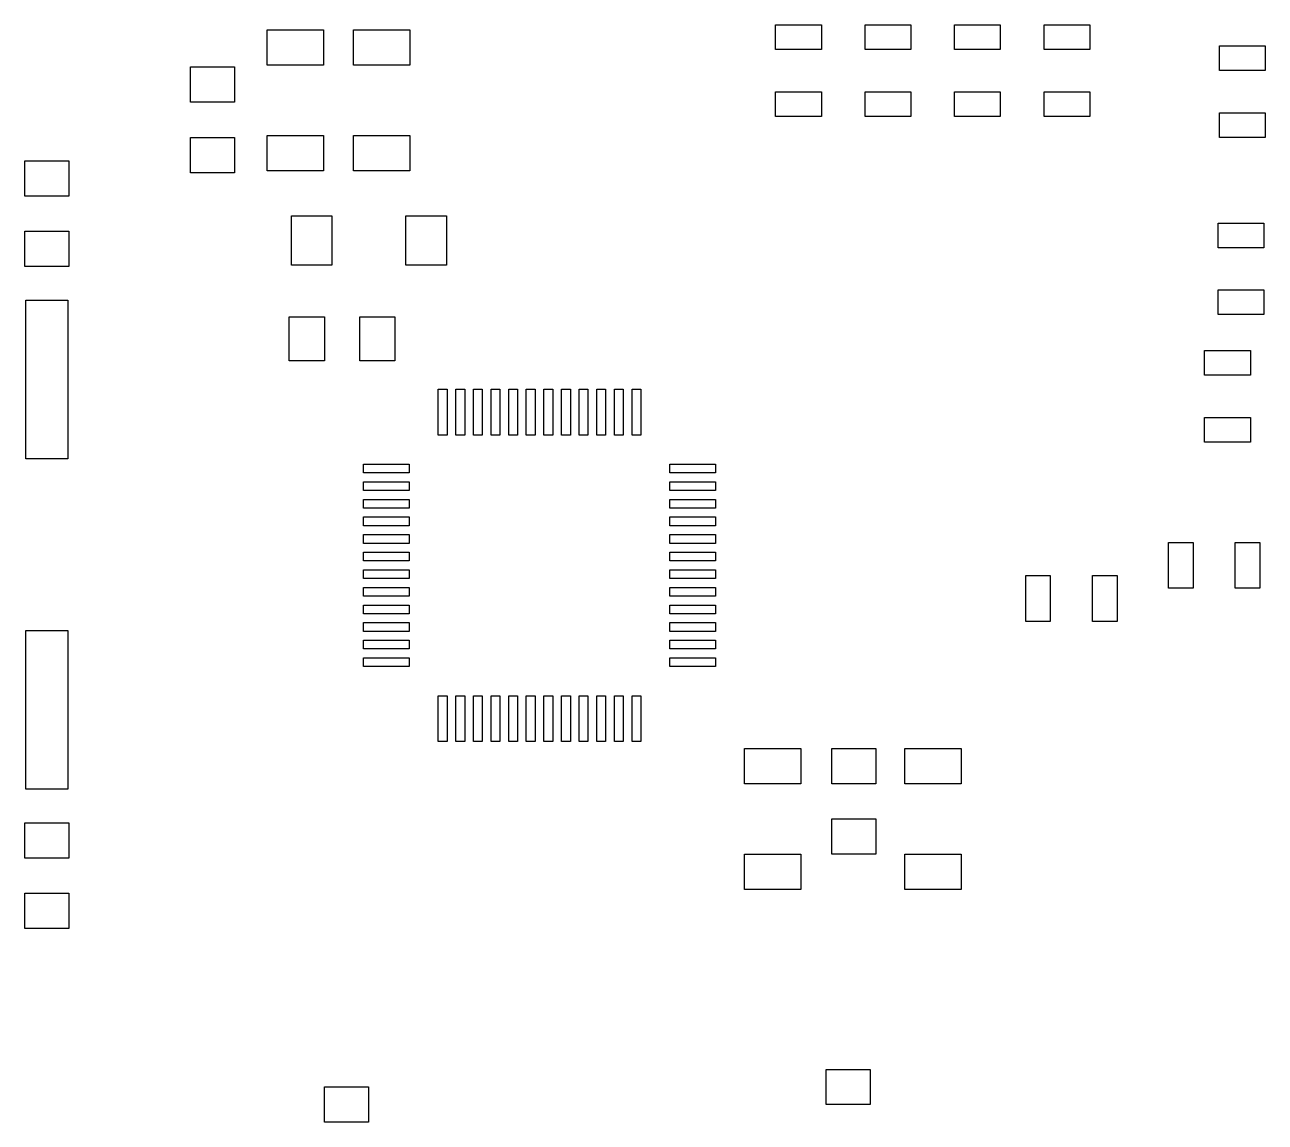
# Model space of a CAD drawing. Header units: millimetres. Extents: x -88.3 to -45.7, y 62 to 123.5.
# Drawn here: x -80.94 to -45.73, y 92.35 to 123.51 of the extents above; entities that cross this region are included whole.
import ezdxf

# ---------------------------------------------------------------- set-up
doc = ezdxf.new("R2010")
doc.units = ezdxf.units.MM
doc.header["$MEASUREMENT"] = 0
doc.layers.add('Layer 1', color=7, linetype='Continuous')

msp = doc.modelspace()

# ---------------------------------------------------------------- linework, layer by layer
at = {"layer": 'Layer 1'}
for points in [[(-74.0613, 122.3584), (-74.0613, 122.3584), (-72.4614, 122.3584), (-72.4614, 122.3584), (-72.4614, 122.3584), (-72.4614, 122.3584), (-72.4614, 123.3588), (-72.4614, 123.3588), (-72.4614, 123.3588), (-72.4614, 123.3588), (-74.0613, 123.3588), (-74.0613, 123.3588), (-74.0613, 123.3588), (-74.0613, 123.3588), (-74.0613, 122.3584), (-74.0613, 122.3584)], [(-71.6112, 122.3584), (-71.6112, 122.3584), (-70.0113, 122.3584), (-70.0113, 122.3584), (-70.0113, 122.3584), (-70.0113, 122.3584), (-70.0113, 123.3588), (-70.0113, 123.3588), (-70.0113, 123.3588), (-70.0113, 123.3588), (-71.6112, 123.3588), (-71.6112, 123.3588), (-71.6112, 123.3588), (-71.6112, 123.3588), (-71.6112, 122.3584), (-71.6112, 122.3584)], [(-59.6319, 122.8063), (-59.6319, 122.8063), (-58.3324, 122.8063), (-58.3324, 122.8063), (-58.3324, 122.8063), (-58.3324, 122.8063), (-58.3324, 123.5063), (-58.3324, 123.5063), (-58.3324, 123.5063), (-58.3324, 123.5063), (-59.6319, 123.5063), (-59.6319, 123.5063), (-59.6319, 123.5063), (-59.6319, 123.5063), (-59.6319, 122.8063), (-59.6319, 122.8063)], [(-57.0922, 122.8063), (-57.0922, 122.8063), (-55.7927, 122.8063), (-55.7927, 122.8063), (-55.7927, 122.8063), (-55.7927, 122.8063), (-55.7927, 123.5063), (-55.7927, 123.5063), (-55.7927, 123.5063), (-55.7927, 123.5063), (-57.0922, 123.5063), (-57.0922, 123.5063), (-57.0922, 123.5063), (-57.0922, 123.5063), (-57.0922, 122.8063), (-57.0922, 122.8063)], [(-54.5524, 122.8063), (-54.5524, 122.8063), (-53.253, 122.8063), (-53.253, 122.8063), (-53.253, 122.8063), (-53.253, 122.8063), (-53.253, 123.5063), (-53.253, 123.5063), (-53.253, 123.5063), (-53.253, 123.5063), (-54.5524, 123.5063), (-54.5524, 123.5063), (-54.5524, 123.5063), (-54.5524, 123.5063), (-54.5524, 122.8063), (-54.5524, 122.8063)], [(-52.0113, 122.8063), (-52.0113, 122.8063), (-50.7118, 122.8063), (-50.7118, 122.8063), (-50.7118, 122.8063), (-50.7118, 122.8063), (-50.7118, 123.5063), (-50.7118, 123.5063), (-50.7118, 123.5063), (-50.7118, 123.5063), (-52.0113, 123.5063), (-52.0113, 123.5063), (-52.0113, 123.5063), (-52.0113, 123.5063), (-52.0113, 122.8063), (-52.0113, 122.8063)], [(-47.0325, 122.2082), (-47.0325, 122.2082), (-45.733, 122.2082), (-45.733, 122.2082), (-45.733, 122.2082), (-45.733, 122.2082), (-45.733, 122.9082), (-45.733, 122.9082), (-45.733, 122.9082), (-45.733, 122.9082), (-47.0325, 122.9082), (-47.0325, 122.9082), (-47.0325, 122.9082), (-47.0325, 122.9082), (-47.0325, 122.2082), (-47.0325, 122.2082)], [(-76.2373, 121.3083), (-76.2373, 121.3083), (-74.9874, 121.3083), (-74.9874, 121.3083), (-74.9874, 121.3083), (-74.9874, 121.3083), (-74.9874, 122.3088), (-74.9874, 122.3088), (-74.9874, 122.3088), (-74.9874, 122.3088), (-76.2373, 122.3088), (-76.2373, 122.3088), (-76.2373, 122.3088), (-76.2373, 122.3088), (-76.2373, 121.3083), (-76.2373, 121.3083)], [(-59.6319, 120.9059), (-59.6319, 120.9059), (-58.3324, 120.9059), (-58.3324, 120.9059), (-58.3324, 120.9059), (-58.3324, 120.9059), (-58.3324, 121.606), (-58.3324, 121.606), (-58.3324, 121.606), (-58.3324, 121.606), (-59.6319, 121.606), (-59.6319, 121.606), (-59.6319, 121.606), (-59.6319, 121.606), (-59.6319, 120.9059), (-59.6319, 120.9059)], [(-57.0922, 120.9059), (-57.0922, 120.9059), (-55.7927, 120.9059), (-55.7927, 120.9059), (-55.7927, 120.9059), (-55.7927, 120.9059), (-55.7927, 121.606), (-55.7927, 121.606), (-55.7927, 121.606), (-55.7927, 121.606), (-57.0922, 121.606), (-57.0922, 121.606), (-57.0922, 121.606), (-57.0922, 121.606), (-57.0922, 120.9059), (-57.0922, 120.9059)], [(-54.5524, 120.9059), (-54.5524, 120.9059), (-53.253, 120.9059), (-53.253, 120.9059), (-53.253, 120.9059), (-53.253, 120.9059), (-53.253, 121.606), (-53.253, 121.606), (-53.253, 121.606), (-53.253, 121.606), (-54.5524, 121.606), (-54.5524, 121.606), (-54.5524, 121.606), (-54.5524, 121.606), (-54.5524, 120.9059), (-54.5524, 120.9059)], [(-52.0113, 120.9059), (-52.0113, 120.9059), (-50.7118, 120.9059), (-50.7118, 120.9059), (-50.7118, 120.9059), (-50.7118, 120.9059), (-50.7118, 121.606), (-50.7118, 121.606), (-50.7118, 121.606), (-50.7118, 121.606), (-52.0113, 121.606), (-52.0113, 121.606), (-52.0113, 121.606), (-52.0113, 121.606), (-52.0113, 120.9059), (-52.0113, 120.9059)], [(-47.0325, 120.3079), (-47.0325, 120.3079), (-45.733, 120.3079), (-45.733, 120.3079), (-45.733, 120.3079), (-45.733, 120.3079), (-45.733, 121.0079), (-45.733, 121.0079), (-45.733, 121.0079), (-45.733, 121.0079), (-47.0325, 121.0079), (-47.0325, 121.0079), (-47.0325, 121.0079), (-47.0325, 121.0079), (-47.0325, 120.3079), (-47.0325, 120.3079)], [(-76.2373, 119.3074), (-76.2373, 119.3074), (-74.9874, 119.3074), (-74.9874, 119.3074), (-74.9874, 119.3074), (-74.9874, 119.3074), (-74.9874, 120.3079), (-74.9874, 120.3079), (-74.9874, 120.3079), (-74.9874, 120.3079), (-76.2373, 120.3079), (-76.2373, 120.3079), (-76.2373, 120.3079), (-76.2373, 120.3079), (-76.2373, 119.3074), (-76.2373, 119.3074)], [(-74.0613, 119.3584), (-74.0613, 119.3584), (-72.4614, 119.3584), (-72.4614, 119.3584), (-72.4614, 119.3584), (-72.4614, 119.3584), (-72.4614, 120.3589), (-72.4614, 120.3589), (-72.4614, 120.3589), (-72.4614, 120.3589), (-74.0613, 120.3589), (-74.0613, 120.3589), (-74.0613, 120.3589), (-74.0613, 120.3589), (-74.0613, 119.3584), (-74.0613, 119.3584)], [(-71.6112, 119.3584), (-71.6112, 119.3584), (-70.0113, 119.3584), (-70.0113, 119.3584), (-70.0113, 119.3584), (-70.0113, 119.3584), (-70.0113, 120.3589), (-70.0113, 120.3589), (-70.0113, 120.3589), (-70.0113, 120.3589), (-71.6112, 120.3589), (-71.6112, 120.3589), (-71.6112, 120.3589), (-71.6112, 120.3589), (-71.6112, 119.3584), (-71.6112, 119.3584)], [(-80.9433, 118.6418), (-80.9433, 118.6418), (-79.6934, 118.6418), (-79.6934, 118.6418), (-79.6934, 118.6418), (-79.6934, 118.6418), (-79.6934, 119.6423), (-79.6934, 119.6423), (-79.6934, 119.6423), (-79.6934, 119.6423), (-80.9433, 119.6423), (-80.9433, 119.6423), (-80.9433, 119.6423), (-80.9433, 119.6423), (-80.9433, 118.6418), (-80.9433, 118.6418)], [(-73.3751, 116.6795), (-73.3751, 116.6795), (-72.2244, 116.6795), (-72.2244, 116.6795), (-72.2244, 116.6795), (-72.2244, 116.6795), (-72.2244, 118.0796), (-72.2244, 118.0796), (-72.2244, 118.0796), (-72.2244, 118.0796), (-73.3751, 118.0796), (-73.3751, 118.0796), (-73.3751, 118.0796), (-73.3751, 118.0796), (-73.3751, 116.6795), (-73.3751, 116.6795)], [(-70.1229, 116.6795), (-70.1229, 116.6795), (-68.9722, 116.6795), (-68.9722, 116.6795), (-68.9722, 116.6795), (-68.9722, 116.6795), (-68.9722, 118.0796), (-68.9722, 118.0796), (-68.9722, 118.0796), (-68.9722, 118.0796), (-70.1229, 118.0796), (-70.1229, 118.0796), (-70.1229, 118.0796), (-70.1229, 118.0796), (-70.1229, 116.6795), (-70.1229, 116.6795)], [(-80.9433, 116.6423), (-80.9433, 116.6423), (-79.6934, 116.6423), (-79.6934, 116.6423), (-79.6934, 116.6423), (-79.6934, 116.6423), (-79.6934, 117.6427), (-79.6934, 117.6427), (-79.6934, 117.6427), (-79.6934, 117.6427), (-80.9433, 117.6427), (-80.9433, 117.6427), (-80.9433, 117.6427), (-80.9433, 117.6427), (-80.9433, 116.6423), (-80.9433, 116.6423)], [(-47.0724, 117.1783), (-47.0724, 117.1783), (-45.773, 117.1783), (-45.773, 117.1783), (-45.773, 117.1783), (-45.773, 117.1783), (-45.773, 117.8784), (-45.773, 117.8784), (-45.773, 117.8784), (-45.773, 117.8784), (-47.0724, 117.8784), (-47.0724, 117.8784), (-47.0724, 117.8784), (-47.0724, 117.8784), (-47.0724, 117.1783), (-47.0724, 117.1783)], [(-47.0724, 115.278), (-47.0724, 115.278), (-45.773, 115.278), (-45.773, 115.278), (-45.773, 115.278), (-45.773, 115.278), (-45.773, 115.9781), (-45.773, 115.9781), (-45.773, 115.9781), (-45.773, 115.9781), (-47.0724, 115.9781), (-47.0724, 115.9781), (-47.0724, 115.9781), (-47.0724, 115.9781), (-47.0724, 115.278), (-47.0724, 115.278)], [(-80.9185, 111.1839), (-80.9185, 111.1839), (-79.7182, 111.1839), (-79.7182, 111.1839), (-79.7182, 111.1839), (-79.7182, 111.1839), (-79.7182, 115.6845), (-79.7182, 115.6845), (-79.7182, 115.6845), (-79.7182, 115.6845), (-80.9185, 115.6845), (-80.9185, 115.6845), (-80.9185, 115.6845), (-80.9185, 115.6845), (-80.9185, 111.1839), (-80.9185, 111.1839)], [(-73.4357, 113.9606), (-73.4357, 113.9606), (-72.4353, 113.9606), (-72.4353, 113.9606), (-72.4353, 113.9606), (-72.4353, 113.9606), (-72.4353, 115.2105), (-72.4353, 115.2105), (-72.4353, 115.2105), (-72.4353, 115.2105), (-73.4357, 115.2105), (-73.4357, 115.2105), (-73.4357, 115.2105), (-73.4357, 115.2105), (-73.4357, 113.9606), (-73.4357, 113.9606)], [(-71.4362, 113.9606), (-71.4362, 113.9606), (-70.4357, 113.9606), (-70.4357, 113.9606), (-70.4357, 113.9606), (-70.4357, 113.9606), (-70.4357, 115.2105), (-70.4357, 115.2105), (-70.4357, 115.2105), (-70.4357, 115.2105), (-71.4362, 115.2105), (-71.4362, 115.2105), (-71.4362, 115.2105), (-71.4362, 115.2105), (-71.4362, 113.9606), (-71.4362, 113.9606)], [(-47.4514, 113.5582), (-47.4514, 113.5582), (-46.1519, 113.5582), (-46.1519, 113.5582), (-46.1519, 113.5582), (-46.1519, 113.5582), (-46.1519, 114.2583), (-46.1519, 114.2583), (-46.1519, 114.2583), (-46.1519, 114.2583), (-47.4514, 114.2583), (-47.4514, 114.2583), (-47.4514, 114.2583), (-47.4514, 114.2583), (-47.4514, 113.5582), (-47.4514, 113.5582)], [(-69.2065, 111.8577), (-69.2065, 111.8577), (-68.9571, 111.8577), (-68.9571, 111.8577), (-68.9571, 111.8577), (-68.9571, 111.8577), (-68.9571, 113.1572), (-68.9571, 113.1572), (-68.9571, 113.1572), (-68.9571, 113.1572), (-69.2065, 113.1572), (-69.2065, 113.1572), (-69.2065, 113.1572), (-69.2065, 113.1572), (-69.2065, 111.8577), (-69.2065, 111.8577)], [(-68.7063, 111.8577), (-68.7063, 111.8577), (-68.4569, 111.8577), (-68.4569, 111.8577), (-68.4569, 111.8577), (-68.4569, 111.8577), (-68.4569, 113.1572), (-68.4569, 113.1572), (-68.4569, 113.1572), (-68.4569, 113.1572), (-68.7063, 113.1572), (-68.7063, 113.1572), (-68.7063, 113.1572), (-68.7063, 113.1572), (-68.7063, 111.8577), (-68.7063, 111.8577)], [(-68.2074, 111.8577), (-68.2074, 111.8577), (-67.958, 111.8577), (-67.958, 111.8577), (-67.958, 111.8577), (-67.958, 111.8577), (-67.958, 113.1572), (-67.958, 113.1572), (-67.958, 113.1572), (-67.958, 113.1572), (-68.2074, 113.1572), (-68.2074, 113.1572), (-68.2074, 113.1572), (-68.2074, 113.1572), (-68.2074, 111.8577), (-68.2074, 111.8577)], [(-67.7072, 111.8577), (-67.7072, 111.8577), (-67.4578, 111.8577), (-67.4578, 111.8577), (-67.4578, 111.8577), (-67.4578, 111.8577), (-67.4578, 113.1572), (-67.4578, 113.1572), (-67.4578, 113.1572), (-67.4578, 113.1572), (-67.7072, 113.1572), (-67.7072, 113.1572), (-67.7072, 113.1572), (-67.7072, 113.1572), (-67.7072, 111.8577), (-67.7072, 111.8577)], [(-67.207, 111.8577), (-67.207, 111.8577), (-66.9575, 111.8577), (-66.9575, 111.8577), (-66.9575, 111.8577), (-66.9575, 111.8577), (-66.9575, 113.1572), (-66.9575, 113.1572), (-66.9575, 113.1572), (-66.9575, 113.1572), (-67.207, 113.1572), (-67.207, 113.1572), (-67.207, 113.1572), (-67.207, 113.1572), (-67.207, 111.8577), (-67.207, 111.8577)], [(-66.7067, 111.8577), (-66.7067, 111.8577), (-66.4573, 111.8577), (-66.4573, 111.8577), (-66.4573, 111.8577), (-66.4573, 111.8577), (-66.4573, 113.1572), (-66.4573, 113.1572), (-66.4573, 113.1572), (-66.4573, 113.1572), (-66.7067, 113.1572), (-66.7067, 113.1572), (-66.7067, 113.1572), (-66.7067, 113.1572), (-66.7067, 111.8577), (-66.7067, 111.8577)], [(-66.2065, 111.8577), (-66.2065, 111.8577), (-65.9571, 111.8577), (-65.9571, 111.8577), (-65.9571, 111.8577), (-65.9571, 111.8577), (-65.9571, 113.1572), (-65.9571, 113.1572), (-65.9571, 113.1572), (-65.9571, 113.1572), (-66.2065, 113.1572), (-66.2065, 113.1572), (-66.2065, 113.1572), (-66.2065, 113.1572), (-66.2065, 111.8577), (-66.2065, 111.8577)], [(-65.7063, 111.8577), (-65.7063, 111.8577), (-65.4569, 111.8577), (-65.4569, 111.8577), (-65.4569, 111.8577), (-65.4569, 111.8577), (-65.4569, 113.1572), (-65.4569, 113.1572), (-65.4569, 113.1572), (-65.4569, 113.1572), (-65.7063, 113.1572), (-65.7063, 113.1572), (-65.7063, 113.1572), (-65.7063, 113.1572), (-65.7063, 111.8577), (-65.7063, 111.8577)], [(-65.2074, 111.8577), (-65.2074, 111.8577), (-64.958, 111.8577), (-64.958, 111.8577), (-64.958, 111.8577), (-64.958, 111.8577), (-64.958, 113.1572), (-64.958, 113.1572), (-64.958, 113.1572), (-64.958, 113.1572), (-65.2074, 113.1572), (-65.2074, 113.1572), (-65.2074, 113.1572), (-65.2074, 113.1572), (-65.2074, 111.8577), (-65.2074, 111.8577)], [(-64.7072, 111.8577), (-64.7072, 111.8577), (-64.4578, 111.8577), (-64.4578, 111.8577), (-64.4578, 111.8577), (-64.4578, 111.8577), (-64.4578, 113.1572), (-64.4578, 113.1572), (-64.4578, 113.1572), (-64.4578, 113.1572), (-64.7072, 113.1572), (-64.7072, 113.1572), (-64.7072, 113.1572), (-64.7072, 113.1572), (-64.7072, 111.8577), (-64.7072, 111.8577)], [(-64.207, 111.8577), (-64.207, 111.8577), (-63.9576, 111.8577), (-63.9576, 111.8577), (-63.9576, 111.8577), (-63.9576, 111.8577), (-63.9576, 113.1572), (-63.9576, 113.1572), (-63.9576, 113.1572), (-63.9576, 113.1572), (-64.207, 113.1572), (-64.207, 113.1572), (-64.207, 113.1572), (-64.207, 113.1572), (-64.207, 111.8577), (-64.207, 111.8577)], [(-63.7068, 111.8577), (-63.7068, 111.8577), (-63.4573, 111.8577), (-63.4573, 111.8577), (-63.4573, 111.8577), (-63.4573, 111.8577), (-63.4573, 113.1572), (-63.4573, 113.1572), (-63.4573, 113.1572), (-63.4573, 113.1572), (-63.7068, 113.1572), (-63.7068, 113.1572), (-63.7068, 113.1572), (-63.7068, 113.1572), (-63.7068, 111.8577), (-63.7068, 111.8577)], [(-47.4514, 111.6579), (-47.4514, 111.6579), (-46.1519, 111.6579), (-46.1519, 111.6579), (-46.1519, 111.6579), (-46.1519, 111.6579), (-46.1519, 112.358), (-46.1519, 112.358), (-46.1519, 112.358), (-46.1519, 112.358), (-47.4514, 112.358), (-47.4514, 112.358), (-47.4514, 112.358), (-47.4514, 112.358), (-47.4514, 111.6579), (-47.4514, 111.6579)], [(-71.3314, 110.7829), (-71.3314, 110.7829), (-70.032, 110.7829), (-70.032, 110.7829), (-70.032, 110.7829), (-70.032, 110.7829), (-70.032, 111.0323), (-70.032, 111.0323), (-70.032, 111.0323), (-70.032, 111.0323), (-71.3314, 111.0323), (-71.3314, 111.0323), (-71.3314, 111.0323), (-71.3314, 111.0323), (-71.3314, 110.7829), (-71.3314, 110.7829)], [(-62.6319, 110.7829), (-62.6319, 110.7829), (-61.3324, 110.7829), (-61.3324, 110.7829), (-61.3324, 110.7829), (-61.3324, 110.7829), (-61.3324, 111.0323), (-61.3324, 111.0323), (-61.3324, 111.0323), (-61.3324, 111.0323), (-62.6319, 111.0323), (-62.6319, 111.0323), (-62.6319, 111.0323), (-62.6319, 111.0323), (-62.6319, 110.7829), (-62.6319, 110.7829)], [(-71.3314, 110.2826), (-71.3314, 110.2826), (-70.032, 110.2826), (-70.032, 110.2826), (-70.032, 110.2826), (-70.032, 110.2826), (-70.032, 110.5321), (-70.032, 110.5321), (-70.032, 110.5321), (-70.032, 110.5321), (-71.3314, 110.5321), (-71.3314, 110.5321), (-71.3314, 110.5321), (-71.3314, 110.5321), (-71.3314, 110.2826), (-71.3314, 110.2826)], [(-62.6319, 110.2826), (-62.6319, 110.2826), (-61.3324, 110.2826), (-61.3324, 110.2826), (-61.3324, 110.2826), (-61.3324, 110.2826), (-61.3324, 110.5321), (-61.3324, 110.5321), (-61.3324, 110.5321), (-61.3324, 110.5321), (-62.6319, 110.5321), (-62.6319, 110.5321), (-62.6319, 110.5321), (-62.6319, 110.5321), (-62.6319, 110.2826), (-62.6319, 110.2826)], [(-71.3314, 109.7824), (-71.3314, 109.7824), (-70.032, 109.7824), (-70.032, 109.7824), (-70.032, 109.7824), (-70.032, 109.7824), (-70.032, 110.0318), (-70.032, 110.0318), (-70.032, 110.0318), (-70.032, 110.0318), (-71.3314, 110.0318), (-71.3314, 110.0318), (-71.3314, 110.0318), (-71.3314, 110.0318), (-71.3314, 109.7824), (-71.3314, 109.7824)], [(-62.6319, 109.7824), (-62.6319, 109.7824), (-61.3324, 109.7824), (-61.3324, 109.7824), (-61.3324, 109.7824), (-61.3324, 109.7824), (-61.3324, 110.0318), (-61.3324, 110.0318), (-61.3324, 110.0318), (-61.3324, 110.0318), (-62.6319, 110.0318), (-62.6319, 110.0318), (-62.6319, 110.0318), (-62.6319, 110.0318), (-62.6319, 109.7824), (-62.6319, 109.7824)], [(-71.3314, 109.2822), (-71.3314, 109.2822), (-70.032, 109.2822), (-70.032, 109.2822), (-70.032, 109.2822), (-70.032, 109.2822), (-70.032, 109.5316), (-70.032, 109.5316), (-70.032, 109.5316), (-70.032, 109.5316), (-71.3314, 109.5316), (-71.3314, 109.5316), (-71.3314, 109.5316), (-71.3314, 109.5316), (-71.3314, 109.2822), (-71.3314, 109.2822)], [(-62.6319, 109.2822), (-62.6319, 109.2822), (-61.3324, 109.2822), (-61.3324, 109.2822), (-61.3324, 109.2822), (-61.3324, 109.2822), (-61.3324, 109.5316), (-61.3324, 109.5316), (-61.3324, 109.5316), (-61.3324, 109.5316), (-62.6319, 109.5316), (-62.6319, 109.5316), (-62.6319, 109.5316), (-62.6319, 109.5316), (-62.6319, 109.2822), (-62.6319, 109.2822)], [(-71.3314, 108.7833), (-71.3314, 108.7833), (-70.032, 108.7833), (-70.032, 108.7833), (-70.032, 108.7833), (-70.032, 108.7833), (-70.032, 109.0328), (-70.032, 109.0328), (-70.032, 109.0328), (-70.032, 109.0328), (-71.3314, 109.0328), (-71.3314, 109.0328), (-71.3314, 109.0328), (-71.3314, 109.0328), (-71.3314, 108.7833), (-71.3314, 108.7833)], [(-62.6319, 108.7833), (-62.6319, 108.7833), (-61.3324, 108.7833), (-61.3324, 108.7833), (-61.3324, 108.7833), (-61.3324, 108.7833), (-61.3324, 109.0328), (-61.3324, 109.0328), (-61.3324, 109.0328), (-61.3324, 109.0328), (-62.6319, 109.0328), (-62.6319, 109.0328), (-62.6319, 109.0328), (-62.6319, 109.0328), (-62.6319, 108.7833), (-62.6319, 108.7833)], [(-48.4822, 107.5073), (-48.4822, 107.5073), (-47.7821, 107.5073), (-47.7821, 107.5073), (-47.7821, 107.5073), (-47.7821, 107.5073), (-47.7821, 108.8068), (-47.7821, 108.8068), (-47.7821, 108.8068), (-47.7821, 108.8068), (-48.4822, 108.8068), (-48.4822, 108.8068), (-48.4822, 108.8068), (-48.4822, 108.8068), (-48.4822, 107.5073), (-48.4822, 107.5073)], [(-46.5819, 107.5073), (-46.5819, 107.5073), (-45.8818, 107.5073), (-45.8818, 107.5073), (-45.8818, 107.5073), (-45.8818, 107.5073), (-45.8818, 108.8068), (-45.8818, 108.8068), (-45.8818, 108.8068), (-45.8818, 108.8068), (-46.5819, 108.8068), (-46.5819, 108.8068), (-46.5819, 108.8068), (-46.5819, 108.8068), (-46.5819, 107.5073), (-46.5819, 107.5073)], [(-71.3314, 108.2831), (-71.3314, 108.2831), (-70.032, 108.2831), (-70.032, 108.2831), (-70.032, 108.2831), (-70.032, 108.2831), (-70.032, 108.5325), (-70.032, 108.5325), (-70.032, 108.5325), (-70.032, 108.5325), (-71.3314, 108.5325), (-71.3314, 108.5325), (-71.3314, 108.5325), (-71.3314, 108.5325), (-71.3314, 108.2831), (-71.3314, 108.2831)], [(-62.6319, 108.2831), (-62.6319, 108.2831), (-61.3324, 108.2831), (-61.3324, 108.2831), (-61.3324, 108.2831), (-61.3324, 108.2831), (-61.3324, 108.5325), (-61.3324, 108.5325), (-61.3324, 108.5325), (-61.3324, 108.5325), (-62.6319, 108.5325), (-62.6319, 108.5325), (-62.6319, 108.5325), (-62.6319, 108.5325), (-62.6319, 108.2831), (-62.6319, 108.2831)], [(-71.3314, 107.7829), (-71.3314, 107.7829), (-70.032, 107.7829), (-70.032, 107.7829), (-70.032, 107.7829), (-70.032, 107.7829), (-70.032, 108.0323), (-70.032, 108.0323), (-70.032, 108.0323), (-70.032, 108.0323), (-71.3314, 108.0323), (-71.3314, 108.0323), (-71.3314, 108.0323), (-71.3314, 108.0323), (-71.3314, 107.7829), (-71.3314, 107.7829)], [(-62.6319, 107.7829), (-62.6319, 107.7829), (-61.3324, 107.7829), (-61.3324, 107.7829), (-61.3324, 107.7829), (-61.3324, 107.7829), (-61.3324, 108.0323), (-61.3324, 108.0323), (-61.3324, 108.0323), (-61.3324, 108.0323), (-62.6319, 108.0323), (-62.6319, 108.0323), (-62.6319, 108.0323), (-62.6319, 108.0323), (-62.6319, 107.7829), (-62.6319, 107.7829)], [(-52.5322, 106.5674), (-52.5322, 106.5674), (-51.8322, 106.5674), (-51.8322, 106.5674), (-51.8322, 106.5674), (-51.8322, 106.5674), (-51.8322, 107.8669), (-51.8322, 107.8669), (-51.8322, 107.8669), (-51.8322, 107.8669), (-52.5322, 107.8669), (-52.5322, 107.8669), (-52.5322, 107.8669), (-52.5322, 107.8669), (-52.5322, 106.5674), (-52.5322, 106.5674)], [(-50.6319, 106.5674), (-50.6319, 106.5674), (-49.9319, 106.5674), (-49.9319, 106.5674), (-49.9319, 106.5674), (-49.9319, 106.5674), (-49.9319, 107.8669), (-49.9319, 107.8669), (-49.9319, 107.8669), (-49.9319, 107.8669), (-50.6319, 107.8669), (-50.6319, 107.8669), (-50.6319, 107.8669), (-50.6319, 107.8669), (-50.6319, 106.5674), (-50.6319, 106.5674)], [(-71.3314, 107.2826), (-71.3314, 107.2826), (-70.032, 107.2826), (-70.032, 107.2826), (-70.032, 107.2826), (-70.032, 107.2826), (-70.032, 107.5321), (-70.032, 107.5321), (-70.032, 107.5321), (-70.032, 107.5321), (-71.3314, 107.5321), (-71.3314, 107.5321), (-71.3314, 107.5321), (-71.3314, 107.5321), (-71.3314, 107.2826), (-71.3314, 107.2826)], [(-62.6319, 107.2826), (-62.6319, 107.2826), (-61.3324, 107.2826), (-61.3324, 107.2826), (-61.3324, 107.2826), (-61.3324, 107.2826), (-61.3324, 107.5321), (-61.3324, 107.5321), (-61.3324, 107.5321), (-61.3324, 107.5321), (-62.6319, 107.5321), (-62.6319, 107.5321), (-62.6319, 107.5321), (-62.6319, 107.5321), (-62.6319, 107.2826), (-62.6319, 107.2826)], [(-71.3314, 106.7824), (-71.3314, 106.7824), (-70.032, 106.7824), (-70.032, 106.7824), (-70.032, 106.7824), (-70.032, 106.7824), (-70.032, 107.0318), (-70.032, 107.0318), (-70.032, 107.0318), (-70.032, 107.0318), (-71.3314, 107.0318), (-71.3314, 107.0318), (-71.3314, 107.0318), (-71.3314, 107.0318), (-71.3314, 106.7824), (-71.3314, 106.7824)], [(-62.6319, 106.7824), (-62.6319, 106.7824), (-61.3324, 106.7824), (-61.3324, 106.7824), (-61.3324, 106.7824), (-61.3324, 106.7824), (-61.3324, 107.0318), (-61.3324, 107.0318), (-61.3324, 107.0318), (-61.3324, 107.0318), (-62.6319, 107.0318), (-62.6319, 107.0318), (-62.6319, 107.0318), (-62.6319, 107.0318), (-62.6319, 106.7824), (-62.6319, 106.7824)], [(-71.3314, 106.2822), (-71.3314, 106.2822), (-70.032, 106.2822), (-70.032, 106.2822), (-70.032, 106.2822), (-70.032, 106.2822), (-70.032, 106.5316), (-70.032, 106.5316), (-70.032, 106.5316), (-70.032, 106.5316), (-71.3314, 106.5316), (-71.3314, 106.5316), (-71.3314, 106.5316), (-71.3314, 106.5316), (-71.3314, 106.2822), (-71.3314, 106.2822)], [(-62.6319, 106.2822), (-62.6319, 106.2822), (-61.3324, 106.2822), (-61.3324, 106.2822), (-61.3324, 106.2822), (-61.3324, 106.2822), (-61.3324, 106.5316), (-61.3324, 106.5316), (-61.3324, 106.5316), (-61.3324, 106.5316), (-62.6319, 106.5316), (-62.6319, 106.5316), (-62.6319, 106.5316), (-62.6319, 106.5316), (-62.6319, 106.2822), (-62.6319, 106.2822)], [(-80.9185, 101.8036), (-80.9185, 101.8036), (-79.7182, 101.8036), (-79.7182, 101.8036), (-79.7182, 101.8036), (-79.7182, 101.8036), (-79.7182, 106.3042), (-79.7182, 106.3042), (-79.7182, 106.3042), (-79.7182, 106.3042), (-80.9185, 106.3042), (-80.9185, 106.3042), (-80.9185, 106.3042), (-80.9185, 106.3042), (-80.9185, 101.8036), (-80.9185, 101.8036)], [(-71.3314, 105.7833), (-71.3314, 105.7833), (-70.032, 105.7833), (-70.032, 105.7833), (-70.032, 105.7833), (-70.032, 105.7833), (-70.032, 106.0328), (-70.032, 106.0328), (-70.032, 106.0328), (-70.032, 106.0328), (-71.3314, 106.0328), (-71.3314, 106.0328), (-71.3314, 106.0328), (-71.3314, 106.0328), (-71.3314, 105.7833), (-71.3314, 105.7833)], [(-62.6319, 105.7833), (-62.6319, 105.7833), (-61.3324, 105.7833), (-61.3324, 105.7833), (-61.3324, 105.7833), (-61.3324, 105.7833), (-61.3324, 106.0328), (-61.3324, 106.0328), (-61.3324, 106.0328), (-61.3324, 106.0328), (-62.6319, 106.0328), (-62.6319, 106.0328), (-62.6319, 106.0328), (-62.6319, 106.0328), (-62.6319, 105.7833), (-62.6319, 105.7833)], [(-71.3314, 105.2831), (-71.3314, 105.2831), (-70.032, 105.2831), (-70.032, 105.2831), (-70.032, 105.2831), (-70.032, 105.2831), (-70.032, 105.5325), (-70.032, 105.5325), (-70.032, 105.5325), (-70.032, 105.5325), (-71.3314, 105.5325), (-71.3314, 105.5325), (-71.3314, 105.5325), (-71.3314, 105.5325), (-71.3314, 105.2831), (-71.3314, 105.2831)], [(-62.6319, 105.2831), (-62.6319, 105.2831), (-61.3324, 105.2831), (-61.3324, 105.2831), (-61.3324, 105.2831), (-61.3324, 105.2831), (-61.3324, 105.5325), (-61.3324, 105.5325), (-61.3324, 105.5325), (-61.3324, 105.5325), (-62.6319, 105.5325), (-62.6319, 105.5325), (-62.6319, 105.5325), (-62.6319, 105.5325), (-62.6319, 105.2831), (-62.6319, 105.2831)], [(-69.2065, 103.1582), (-69.2065, 103.1582), (-68.9571, 103.1582), (-68.9571, 103.1582), (-68.9571, 103.1582), (-68.9571, 103.1582), (-68.9571, 104.4577), (-68.9571, 104.4577), (-68.9571, 104.4577), (-68.9571, 104.4577), (-69.2065, 104.4577), (-69.2065, 104.4577), (-69.2065, 104.4577), (-69.2065, 104.4577), (-69.2065, 103.1582), (-69.2065, 103.1582)], [(-68.7063, 103.1582), (-68.7063, 103.1582), (-68.4569, 103.1582), (-68.4569, 103.1582), (-68.4569, 103.1582), (-68.4569, 103.1582), (-68.4569, 104.4577), (-68.4569, 104.4577), (-68.4569, 104.4577), (-68.4569, 104.4577), (-68.7063, 104.4577), (-68.7063, 104.4577), (-68.7063, 104.4577), (-68.7063, 104.4577), (-68.7063, 103.1582), (-68.7063, 103.1582)], [(-68.2074, 103.1582), (-68.2074, 103.1582), (-67.958, 103.1582), (-67.958, 103.1582), (-67.958, 103.1582), (-67.958, 103.1582), (-67.958, 104.4577), (-67.958, 104.4577), (-67.958, 104.4577), (-67.958, 104.4577), (-68.2074, 104.4577), (-68.2074, 104.4577), (-68.2074, 104.4577), (-68.2074, 104.4577), (-68.2074, 103.1582), (-68.2074, 103.1582)], [(-67.7072, 103.1582), (-67.7072, 103.1582), (-67.4578, 103.1582), (-67.4578, 103.1582), (-67.4578, 103.1582), (-67.4578, 103.1582), (-67.4578, 104.4577), (-67.4578, 104.4577), (-67.4578, 104.4577), (-67.4578, 104.4577), (-67.7072, 104.4577), (-67.7072, 104.4577), (-67.7072, 104.4577), (-67.7072, 104.4577), (-67.7072, 103.1582), (-67.7072, 103.1582)], [(-67.207, 103.1582), (-67.207, 103.1582), (-66.9575, 103.1582), (-66.9575, 103.1582), (-66.9575, 103.1582), (-66.9575, 103.1582), (-66.9575, 104.4577), (-66.9575, 104.4577), (-66.9575, 104.4577), (-66.9575, 104.4577), (-67.207, 104.4577), (-67.207, 104.4577), (-67.207, 104.4577), (-67.207, 104.4577), (-67.207, 103.1582), (-67.207, 103.1582)], [(-66.7067, 103.1582), (-66.7067, 103.1582), (-66.4573, 103.1582), (-66.4573, 103.1582), (-66.4573, 103.1582), (-66.4573, 103.1582), (-66.4573, 104.4577), (-66.4573, 104.4577), (-66.4573, 104.4577), (-66.4573, 104.4577), (-66.7067, 104.4577), (-66.7067, 104.4577), (-66.7067, 104.4577), (-66.7067, 104.4577), (-66.7067, 103.1582), (-66.7067, 103.1582)], [(-66.2065, 103.1582), (-66.2065, 103.1582), (-65.9571, 103.1582), (-65.9571, 103.1582), (-65.9571, 103.1582), (-65.9571, 103.1582), (-65.9571, 104.4577), (-65.9571, 104.4577), (-65.9571, 104.4577), (-65.9571, 104.4577), (-66.2065, 104.4577), (-66.2065, 104.4577), (-66.2065, 104.4577), (-66.2065, 104.4577), (-66.2065, 103.1582), (-66.2065, 103.1582)], [(-65.7063, 103.1582), (-65.7063, 103.1582), (-65.4569, 103.1582), (-65.4569, 103.1582), (-65.4569, 103.1582), (-65.4569, 103.1582), (-65.4569, 104.4577), (-65.4569, 104.4577), (-65.4569, 104.4577), (-65.4569, 104.4577), (-65.7063, 104.4577), (-65.7063, 104.4577), (-65.7063, 104.4577), (-65.7063, 104.4577), (-65.7063, 103.1582), (-65.7063, 103.1582)], [(-65.2074, 103.1582), (-65.2074, 103.1582), (-64.958, 103.1582), (-64.958, 103.1582), (-64.958, 103.1582), (-64.958, 103.1582), (-64.958, 104.4577), (-64.958, 104.4577), (-64.958, 104.4577), (-64.958, 104.4577), (-65.2074, 104.4577), (-65.2074, 104.4577), (-65.2074, 104.4577), (-65.2074, 104.4577), (-65.2074, 103.1582), (-65.2074, 103.1582)], [(-64.7072, 103.1582), (-64.7072, 103.1582), (-64.4578, 103.1582), (-64.4578, 103.1582), (-64.4578, 103.1582), (-64.4578, 103.1582), (-64.4578, 104.4577), (-64.4578, 104.4577), (-64.4578, 104.4577), (-64.4578, 104.4577), (-64.7072, 104.4577), (-64.7072, 104.4577), (-64.7072, 104.4577), (-64.7072, 104.4577), (-64.7072, 103.1582), (-64.7072, 103.1582)], [(-64.207, 103.1582), (-64.207, 103.1582), (-63.9576, 103.1582), (-63.9576, 103.1582), (-63.9576, 103.1582), (-63.9576, 103.1582), (-63.9576, 104.4577), (-63.9576, 104.4577), (-63.9576, 104.4577), (-63.9576, 104.4577), (-64.207, 104.4577), (-64.207, 104.4577), (-64.207, 104.4577), (-64.207, 104.4577), (-64.207, 103.1582), (-64.207, 103.1582)], [(-63.7068, 103.1582), (-63.7068, 103.1582), (-63.4573, 103.1582), (-63.4573, 103.1582), (-63.4573, 103.1582), (-63.4573, 103.1582), (-63.4573, 104.4577), (-63.4573, 104.4577), (-63.4573, 104.4577), (-63.4573, 104.4577), (-63.7068, 104.4577), (-63.7068, 104.4577), (-63.7068, 104.4577), (-63.7068, 104.4577), (-63.7068, 103.1582), (-63.7068, 103.1582)], [(-60.5125, 101.9579), (-60.5125, 101.9579), (-58.9126, 101.9579), (-58.9126, 101.9579), (-58.9126, 101.9579), (-58.9126, 101.9579), (-58.9126, 102.9584), (-58.9126, 102.9584), (-58.9126, 102.9584), (-58.9126, 102.9584), (-60.5125, 102.9584), (-60.5125, 102.9584), (-60.5125, 102.9584), (-60.5125, 102.9584), (-60.5125, 101.9579), (-60.5125, 101.9579)], [(-58.0375, 101.9579), (-58.0375, 101.9579), (-56.7876, 101.9579), (-56.7876, 101.9579), (-56.7876, 101.9579), (-56.7876, 101.9579), (-56.7876, 102.9584), (-56.7876, 102.9584), (-56.7876, 102.9584), (-56.7876, 102.9584), (-58.0375, 102.9584), (-58.0375, 102.9584), (-58.0375, 102.9584), (-58.0375, 102.9584), (-58.0375, 101.9579), (-58.0375, 101.9579)], [(-55.9622, 101.9579), (-55.9622, 101.9579), (-54.3623, 101.9579), (-54.3623, 101.9579), (-54.3623, 101.9579), (-54.3623, 101.9579), (-54.3623, 102.9584), (-54.3623, 102.9584), (-54.3623, 102.9584), (-54.3623, 102.9584), (-55.9622, 102.9584), (-55.9622, 102.9584), (-55.9622, 102.9584), (-55.9622, 102.9584), (-55.9622, 101.9579), (-55.9622, 101.9579)], [(-80.9433, 99.8454), (-80.9433, 99.8454), (-79.6934, 99.8454), (-79.6934, 99.8454), (-79.6934, 99.8454), (-79.6934, 99.8454), (-79.6934, 100.8458), (-79.6934, 100.8458), (-79.6934, 100.8458), (-79.6934, 100.8458), (-80.9433, 100.8458), (-80.9433, 100.8458), (-80.9433, 100.8458), (-80.9433, 100.8458), (-80.9433, 99.8454), (-80.9433, 99.8454)], [(-58.0375, 99.9584), (-58.0375, 99.9584), (-56.7876, 99.9584), (-56.7876, 99.9584), (-56.7876, 99.9584), (-56.7876, 99.9584), (-56.7876, 100.9588), (-56.7876, 100.9588), (-56.7876, 100.9588), (-56.7876, 100.9588), (-58.0375, 100.9588), (-58.0375, 100.9588), (-58.0375, 100.9588), (-58.0375, 100.9588), (-58.0375, 99.9584), (-58.0375, 99.9584)], [(-60.5125, 98.9579), (-60.5125, 98.9579), (-58.9126, 98.9579), (-58.9126, 98.9579), (-58.9126, 98.9579), (-58.9126, 98.9579), (-58.9126, 99.9584), (-58.9126, 99.9584), (-58.9126, 99.9584), (-58.9126, 99.9584), (-60.5125, 99.9584), (-60.5125, 99.9584), (-60.5125, 99.9584), (-60.5125, 99.9584), (-60.5125, 98.9579), (-60.5125, 98.9579)], [(-55.9622, 98.9579), (-55.9622, 98.9579), (-54.3623, 98.9579), (-54.3623, 98.9579), (-54.3623, 98.9579), (-54.3623, 98.9579), (-54.3623, 99.9584), (-54.3623, 99.9584), (-54.3623, 99.9584), (-54.3623, 99.9584), (-55.9622, 99.9584), (-55.9622, 99.9584), (-55.9622, 99.9584), (-55.9622, 99.9584), (-55.9622, 98.9579), (-55.9622, 98.9579)], [(-80.9433, 97.8458), (-80.9433, 97.8458), (-79.6934, 97.8458), (-79.6934, 97.8458), (-79.6934, 97.8458), (-79.6934, 97.8458), (-79.6934, 98.8463), (-79.6934, 98.8463), (-79.6934, 98.8463), (-79.6934, 98.8463), (-80.9433, 98.8463), (-80.9433, 98.8463), (-80.9433, 98.8463), (-80.9433, 98.8463), (-80.9433, 97.8458), (-80.9433, 97.8458)], [(-58.1974, 92.8477), (-58.1974, 92.8477), (-56.9475, 92.8477), (-56.9475, 92.8477), (-56.9475, 92.8477), (-56.9475, 92.8477), (-56.9475, 93.8481), (-56.9475, 93.8481), (-56.9475, 93.8481), (-56.9475, 93.8481), (-58.1974, 93.8481), (-58.1974, 93.8481), (-58.1974, 93.8481), (-58.1974, 93.8481), (-58.1974, 92.8477), (-58.1974, 92.8477)], [(-72.4366, 92.3475), (-72.4366, 92.3475), (-71.1868, 92.3475), (-71.1868, 92.3475), (-71.1868, 92.3475), (-71.1868, 92.3475), (-71.1868, 93.3479), (-71.1868, 93.3479), (-71.1868, 93.3479), (-71.1868, 93.3479), (-72.4366, 93.3479), (-72.4366, 93.3479), (-72.4366, 93.3479), (-72.4366, 93.3479), (-72.4366, 92.3475), (-72.4366, 92.3475)]]:
    msp.add_open_spline(points, degree=3, knots=[0, 0, 0, 0, 0.2, 0.2, 0.2, 0.2, 0.4, 0.4, 0.4, 0.4, 0.6, 0.6, 0.6, 0.6, 1, 1, 1, 1], dxfattribs=at)

doc.saveas('drawing.dxf')
